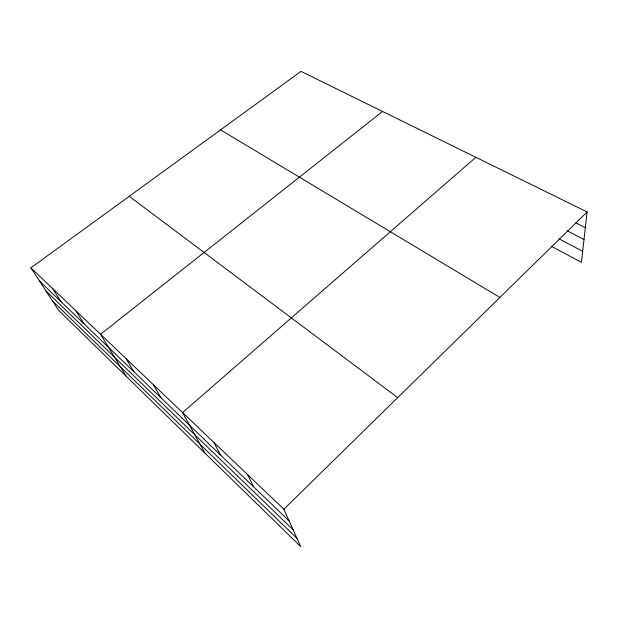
<?xml version="1.0" encoding="UTF-8"?>
<svg xmlns="http://www.w3.org/2000/svg" width="618" height="618" viewBox="0 0 618 618"><rect width="100%" height="100%" fill="white"/><g stroke="black" fill="none" stroke-linecap="round" stroke-linejoin="round"><path stroke-width="0.93" d="M30.9 267.833L283.863 509.224L300.742 546.621L58.486 310.182L30.9 267.833L300.981 71.379L587.1 211.951L581.445 262.341L551.387 246.304M283.863 509.224L587.1 211.951M475.852 157.296L182.573 412.569L204.944 453.125M382.557 111.464L100.549 334.299L126.196 376.262M575.906 222.913L585.339 227.663M567.146 230.8L584.01 239.467M558.942 238.803L582.689 251.256M220.595 129.857L499.885 297.451M129.224 196.315L397.683 397.644M39.467 280.981L289.178 520.997M45.917 290.893L293.141 529.773M52.383 300.819L297.073 538.479M52.692 288.629L61.105 301.777M75.867 310.738L84.087 323.871M126.103 358.679L133.828 371.673M153.38 384.713L160.78 397.583M213.89 442.449L220.425 454.918M247.555 474.578L253.534 486.745"/></g></svg>
